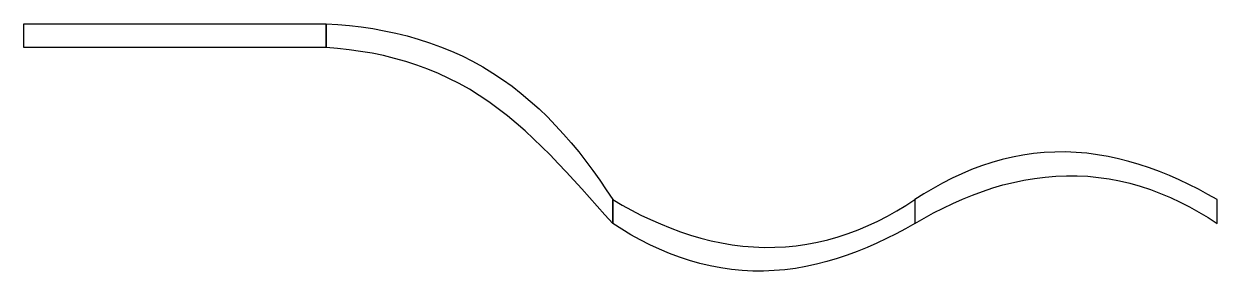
# Model space of a CAD drawing. Extents: x 1 to 1222, y 1 to 254.
import ezdxf

# ---------------------------------------------------------------- set-up
doc = ezdxf.new("R2010")
doc.units = 0
doc.layers.add('Layer_1', color=7, linetype='CONTINUOUS')

msp = doc.modelspace()

# ---------------------------------------------------------------- linework, layer by layer
at = {"layer": 'Layer_1', "color": 7}
for points in [[(1.417323, 253.949343), (11.718402, 253.949343), (22.022463, 253.949343), (32.327636, 253.949343), (42.632333, 253.949343), (52.933736, 253.949343), (63.236573, 253.949343), (73.539614, 253.949343), (83.844228, 253.949343), (94.148531, 253.949343), (104.452621, 253.949343), (114.755773, 253.949343), (125.060223, 253.949343), (135.3635, 253.949343), (145.667848, 253.949343), (155.969423, 253.949343), (166.270804, 253.949343), (176.573017, 253.949343), (186.874919, 253.949343), (197.180426, 253.949343), (207.484366, 253.949343), (217.786279, 253.949343), (228.089272, 253.949343), (238.394848, 253.949343), (248.701597, 253.949343), (259.004176, 253.949343), (269.306038, 253.949343), (279.610686, 253.949343), (289.914085, 253.949343), (300.217455, 253.949343), (310.524, 253.949343), (310.524, 253.142714), (310.524, 252.331778), (310.524, 251.522745), (310.524, 250.715622), (310.524, 249.907618), (310.524, 249.098173), (310.524, 248.289718), (310.524, 247.480824), (310.524, 246.673344), (310.524, 245.867899), (310.524, 245.059155), (310.524, 244.25227), (310.524, 243.441972), (310.524, 242.633548), (310.524, 241.827403), (310.524, 241.020014), (310.524, 240.209351), (310.524, 239.402982), (310.524, 238.593356), (310.524, 237.783628), (310.524, 236.975542), (310.524, 236.167821), (310.524, 235.358938), (310.524, 234.549935), (310.524, 233.741123), (310.524, 232.934131), (310.524, 232.129831), (310.524, 231.321396), (310.524, 230.514746), (310.524, 229.705682), (300.222926, 229.705682), (289.918847, 229.705682), (279.613691, 229.705682), (269.308989, 229.705682), (259.007589, 229.705682), (248.704749, 229.705682), (238.401708, 229.705682), (228.097096, 229.705682), (217.792793, 229.705682), (207.488703, 229.705682), (197.185548, 229.705682), (186.881098, 229.705682), (176.577822, 229.705682), (166.273474, 229.705682), (155.971898, 229.705682), (145.670518, 229.705682), (135.368304, 229.705682), (125.066403, 229.705682), (114.760895, 229.705682), (104.456955, 229.705682), (94.155042, 229.705682), (83.852049, 229.705682), (73.546474, 229.705682), (63.239728, 229.705682), (52.937148, 229.705682), (42.635286, 229.705682), (32.330635, 229.705682), (22.027234, 229.705682), (11.723855, 229.705682), (1.417323, 229.705682), (1.417323, 230.512312), (1.417323, 231.323247), (1.417323, 232.13228), (1.417323, 232.939403), (1.417323, 233.747408), (1.417323, 234.556852), (1.417323, 235.365307), (1.417323, 236.174202), (1.417323, 236.981682), (1.417323, 237.787126), (1.417323, 238.595871), (1.417323, 239.402755), (1.417323, 240.213053), (1.417323, 241.021477), (1.417323, 241.827622), (1.417323, 242.635011), (1.417323, 243.445674), (1.417323, 244.252043), (1.417323, 245.061669), (1.417323, 245.871397), (1.417323, 246.679483), (1.417323, 247.487204), (1.417323, 248.296088), (1.417323, 249.10509), (1.417323, 249.913902), (1.417323, 250.720894), (1.417323, 251.525194), (1.417323, 252.333629), (1.417323, 253.140279)], [(310.524, 253.949343), (322.486686, 253.235469), (334.425279, 252.201719), (346.331357, 250.832336), (358.193839, 249.111641), (369.996142, 247.02501), (381.72222, 244.558565), (393.36034, 241.698223), (404.892245, 238.432428), (416.298349, 234.75183), (427.557477, 230.650033), (438.653953, 226.121346), (449.564901, 221.166051), (460.274164, 215.785341), (470.763288, 209.985432), (481.011297, 203.778958), (491.012863, 197.173769), (500.748907, 190.191036), (510.216255, 182.845998), (519.410145, 175.158746), (528.328535, 167.151129), (536.971455, 158.846944), (545.34103, 150.271308), (553.445423, 141.445877), (561.296088, 132.390057), (568.90079, 123.128824), (576.271748, 113.682929), (583.42662, 104.066277), (590.37686, 94.300753), (597.134655, 84.407528), (603.720784, 74.394737), (603.720784, 73.58811), (603.720784, 72.777175), (603.720784, 71.968139), (603.720784, 71.161002), (603.720784, 70.353014), (603.720784, 69.543553), (603.720784, 68.735112), (603.720784, 67.926217), (603.720784, 67.11874), (603.720784, 66.313276), (603.720784, 65.504551), (603.720784, 64.697669), (603.720784, 63.887357), (603.720784, 63.078945), (603.720784, 62.2728), (603.720784, 61.465408), (603.720784, 60.654728), (603.720784, 59.848356), (603.720784, 59.038753), (603.720784, 58.229008), (603.720784, 57.420935), (603.720784, 56.613203), (603.720784, 55.804309), (603.720784, 54.995329), (603.720784, 54.186491), (603.720784, 53.379524), (603.720784, 52.575222), (603.720784, 51.766781), (603.720784, 50.960126), (603.720784, 50.151061), (595.755231, 58.930186), (587.82412, 67.739811), (579.905112, 76.559329), (571.974312, 85.367962), (564.006661, 94.144167), (555.97662, 102.865014), (547.861512, 111.50301), (539.633584, 120.034772), (531.26931, 128.431378), (522.744879, 136.664011), (514.037329, 144.703182), (505.128321, 152.516222), (495.998353, 160.073396), (486.633732, 167.342902), (477.032362, 174.288404), (467.18469, 180.884619), (457.094457, 187.102831), (446.766057, 192.920888), (436.213975, 198.318197), (425.451477, 203.282368), (414.498179, 207.804946), (403.369871, 211.885359), (392.090787, 215.525271), (380.680743, 218.732743), (369.159751, 221.519302), (357.549666, 223.89891), (345.867524, 225.888593), (334.126705, 227.506983), (322.339823, 228.773098), (310.524, 229.705682), (310.524, 230.512312), (310.524, 231.323247), (310.524, 232.13228), (310.524, 232.939403), (310.524, 233.747408), (310.524, 234.556852), (310.524, 235.365307), (310.524, 236.174202), (310.524, 236.981682), (310.524, 237.787126), (310.524, 238.595871), (310.524, 239.402755), (310.524, 240.213053), (310.524, 241.021477), (310.524, 241.827622), (310.524, 242.635011), (310.524, 243.445674), (310.524, 244.252043), (310.524, 245.061669), (310.524, 245.871397), (310.524, 246.679483), (310.524, 247.487204), (310.524, 248.296088), (310.524, 249.10509), (310.524, 249.913902), (310.524, 250.720894), (310.524, 251.525194), (310.524, 252.333629), (310.524, 253.140279)], [(912.827471, 50.15109), (922.317808, 55.610674), (931.936894, 60.838441), (941.689039, 65.818687), (951.574469, 70.532731), (961.589216, 74.959597), (971.733023, 79.079726), (982.00422, 82.872595), (992.398923, 86.316718), (1002.907068, 89.389049), (1013.525735, 92.069348), (1024.237323, 94.334598), (1035.035395, 96.166091), (1045.897672, 97.544231), (1056.809414, 98.453577), (1067.749247, 98.881089), (1078.697754, 98.81748), (1089.633647, 98.257246), (1100.534305, 97.199053), (1111.374756, 95.646359), (1122.132179, 93.60703), (1132.788321, 91.092246), (1143.325578, 88.116746), (1153.727282, 84.698419), (1163.982434, 80.856085), (1174.077118, 76.612252), (1184.004444, 71.988491), (1193.754605, 67.009408), (1203.326353, 61.696205), (1212.721077, 56.068866), (1221.934157, 50.151061), (1221.934157, 50.957688), (1221.934157, 51.768624), (1221.934157, 52.57766), (1221.934157, 53.384769), (1221.934157, 54.192784), (1221.934157, 55.002217), (1221.934157, 55.810687), (1221.934157, 56.619581), (1221.934157, 57.427058), (1221.934157, 58.232494), (1221.934157, 59.041247), (1221.934157, 59.848129), (1221.934157, 60.658413), (1221.934157, 61.466854), (1221.934157, 62.272998), (1221.934157, 63.080391), (1221.934157, 63.891043), (1221.934157, 64.697414), (1221.934157, 65.507046), (1221.934157, 66.316762), (1221.934157, 67.124863), (1221.934157, 67.932567), (1221.934157, 68.741461), (1221.934157, 69.550469), (1221.934157, 70.359279), (1221.934157, 71.166274), (1221.934157, 71.970548), (1221.934157, 72.778989), (1221.934157, 73.585644), (1221.934157, 74.394709), (1212.409748, 79.795134), (1202.765064, 84.976498), (1192.995345, 89.922161), (1183.103877, 94.610665), (1173.085559, 99.02406), (1162.940419, 103.141171), (1152.673587, 106.938584), (1142.284611, 110.394904), (1131.783127, 113.485482), (1121.175005, 116.187693), (1110.470646, 118.478699), (1099.682551, 120.336866), (1088.826397, 121.742215), (1077.917121, 122.677549), (1066.976211, 123.128277), (1056.027931, 123.083972), (1045.092945, 122.538662), (1034.193364, 121.49077), (1023.35365, 119.94366), (1012.596368, 117.905332), (1001.939716, 115.38733), (991.406627, 112.406516), (981.007304, 108.97992), (970.757083, 105.128844), (960.668523, 100.876405), (950.749956, 96.24615), (941.003594, 91.259943), (931.431732, 85.940022), (922.039134, 80.310671), (912.827471, 74.394737), (912.827471, 73.58811), (912.827471, 72.777175), (912.827471, 71.968139), (912.827471, 71.16103), (912.827471, 70.353014), (912.827471, 69.543581), (912.827471, 68.735112), (912.827471, 67.926217), (912.827471, 67.11874), (912.827471, 66.313304), (912.827471, 65.504551), (912.827471, 64.697669), (912.827471, 63.887386), (912.827471, 63.078945), (912.827471, 62.2728), (912.827471, 61.465408), (912.827471, 60.654756), (912.827471, 59.848384), (912.827471, 59.038753), (912.827471, 58.229036), (912.827471, 57.420935), (912.827471, 56.613231), (912.827471, 55.804337), (912.827471, 54.995329), (912.827471, 54.18652), (912.827471, 53.379524), (912.827471, 52.57525), (912.827471, 51.766809), (912.827471, 50.960154)]]:
    msp.add_lwpolyline(points, close=True, dxfattribs=at)
msp.add_lwpolyline([(603.720784, 74.394737), (613.211121, 68.935153), (622.830208, 63.707386), (632.582353, 58.72714), (642.467783, 54.013096), (652.482529, 49.58623), (662.626337, 45.466101), (672.897534, 41.673231), (683.292236, 38.229109), (693.800381, 35.156778), (704.419049, 32.476479), (715.130636, 30.211228), (725.928708, 28.379735), (736.790986, 27.001587), (747.702727, 26.092261), (758.64256, 25.66474), (769.591068, 25.728236), (780.52696, 26.288476), (791.427619, 27.346677), (802.268069, 28.899383), (813.025493, 30.938712), (823.681634, 33.453468), (834.218891, 36.428967), (844.620595, 39.847294), (854.875748, 43.689628), (864.970431, 47.933461), (874.897757, 52.557222), (884.647918, 57.536334), (894.219666, 62.849509), (903.61439, 68.476847), (912.827471, 74.394652), (912.827471, 73.588025), (912.827471, 72.77709), (912.827471, 71.968054), (912.827471, 71.160945), (912.827471, 70.352929), (912.827471, 69.543496), (912.827471, 68.735027), (912.827471, 67.926132), (912.827471, 67.118655), (912.827471, 66.313219), (912.827471, 65.504466), (912.827471, 64.697584), (912.827471, 63.887301), (912.827471, 63.07886), (912.827471, 62.272715), (912.827471, 61.465323), (912.827471, 60.654671), (912.827471, 59.848299), (912.827471, 59.038668), (912.827471, 58.228951), (912.827471, 57.42085), (912.827471, 56.613146), (912.827471, 55.804252), (912.827471, 54.995244), (912.827471, 54.186435), (912.827471, 53.379439), (912.827471, 52.575165), (912.827471, 51.766724), (912.827471, 50.960069), (912.827471, 50.151005), (903.303061, 44.75058), (893.658378, 39.569216), (883.888658, 34.623553), (873.99719, 29.935049), (863.978872, 25.521676), (853.833732, 21.404551), (843.566901, 17.607146), (833.177924, 14.150806), (822.676441, 11.060249), (812.068318, 8.358038), (801.363959, 6.06702), (790.575864, 4.208854), (779.71971, 2.803493), (768.810434, 1.868173), (757.869524, 1.417436), (746.921244, 1.461657), (735.986258, 2.006986), (725.086677, 3.054869), (714.246964, 4.601991), (703.489682, 6.640299), (692.83303, 9.158315), (682.29994, 12.139115), (671.900617, 15.56572), (661.650397, 19.416784), (651.561836, 23.669235), (641.643269, 28.299487), (631.896907, 33.285713), (622.325045, 38.605635), (612.932447, 44.234986), (603.720784, 50.15092), (603.720784, 50.957546), (603.720784, 51.768482), (603.720784, 52.577518), (603.720784, 53.384627), (603.720784, 54.192643), (603.720784, 55.002076), (603.720784, 55.810545), (603.720784, 56.619439), (603.720784, 57.426917), (603.720784, 58.232353), (603.720784, 59.041106), (603.720784, 59.847987), (603.720784, 60.658271), (603.720784, 61.466712), (603.720784, 62.272857), (603.720784, 63.080249), (603.720784, 63.890901), (603.720784, 64.697272), (603.720784, 65.506904), (603.720784, 66.31662), (603.720784, 67.124721), (603.720784, 67.932425), (603.720784, 68.74132), (603.720784, 69.550328), (603.720784, 70.359137), (603.720784, 71.166132), (603.720784, 71.970406), (603.720784, 72.778847), (603.720784, 73.585502), (603.720784, 74.394567)], dxfattribs=at)

doc.saveas('drawing.dxf')
